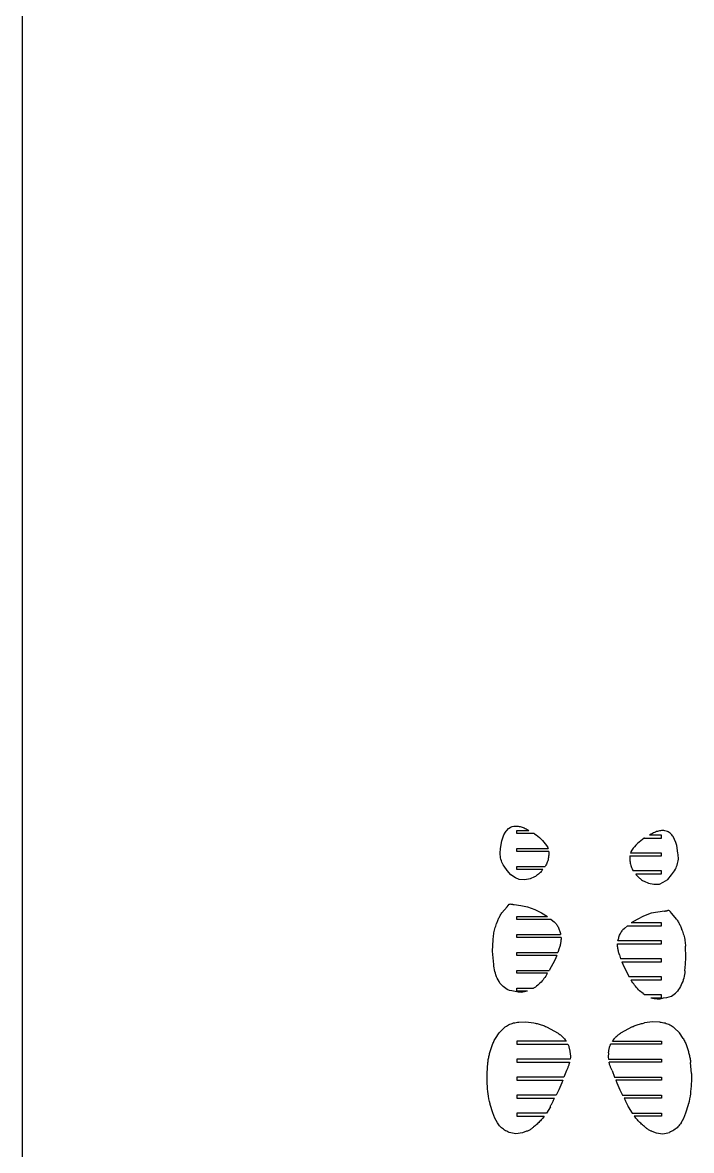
# Model space of a CAD drawing. Extents: x -170 to 170, y -270 to 270.
# Drawn here: x -170.5 to -86.7, y -0.8 to 140.4 of the extents above; entities that cross this region are included whole.
import ezdxf

# ---------------------------------------------------------------- set-up
doc = ezdxf.new("R2010")
doc.units = 0
doc.header["$MEASUREMENT"] = 0
doc.layers.get('0').update_dxf_attribs({"linetype": 'CONTINUOUS'})

msp = doc.modelspace()

# ---------------------------------------------------------------- linework, layer by layer
for p, q in [((-170.49, -270.1), (-170.49, 270.1)), ((-109.61, 39.53), (-109.39, 39.69)), ((-109.39, 39.69), (-109.26, 39.74)), ((-109.26, 39.74), (-109.13, 39.78)), ((-109.13, 39.78), (-108.95, 39.83)), ((-108.95, 39.83), (-108.82, 39.84)), ((-108.82, 39.84), (-108.68, 39.85)), ((-108.68, 39.85), (-108.55, 39.84)), ((-108.55, 39.84), (-108.41, 39.83)), ((-108.41, 39.83), (-108.28, 39.81)), ((-108.28, 39.81), (-108.15, 39.79)), ((-108.15, 39.79), (-108.02, 39.76)), ((-108.02, 39.76), (-107.89, 39.72)), ((-107.89, 39.72), (-107.76, 39.67)), ((-107.76, 39.67), (-107.64, 39.62)), ((-107.64, 39.62), (-107.52, 39.56)), ((-107.52, 39.56), (-107.4, 39.5)), ((-110.43, 37.99), (-110.32, 38.38)), ((-110.32, 38.38), (-110.17, 38.75)), ((-110.17, 38.75), (-109.99, 39.1)), ((-109.99, 39.1), (-109.91, 39.22)), ((-109.91, 39.22), (-109.87, 39.27)), ((-109.87, 39.27), (-109.83, 39.31)), ((-109.83, 39.31), (-109.61, 39.53)), ((-108.54, 39.29), (-107.04, 39.29)), ((-108.54, 38.92), (-108.54, 39.29)), ((-106.38, 38.92), (-108.54, 38.92)), ((-107.4, 39.5), (-107.26, 39.42)), ((-107.26, 39.42), (-107.04, 39.29)), ((-106.38, 38.92), (-106.35, 38.9)), ((-106.35, 38.9), (-106.13, 38.74)), ((-106.13, 38.74), (-105.92, 38.58)), ((-105.92, 38.58), (-105.72, 38.41)), ((-105.72, 38.41), (-105.52, 38.23)), ((-105.52, 38.23), (-105.34, 38.03)), ((-92.83, 38.18), (-93.04, 38.02)), ((-92.61, 38.33), (-92.83, 38.18)), ((-92.58, 38.36), (-92.61, 38.33)), ((-92.58, 38.36), (-90.43, 38.36)), ((-91.71, 38.86), (-91.92, 38.73)), ((-90.43, 38.73), (-91.92, 38.73)), ((-91.56, 38.94), (-91.71, 38.86)), ((-91.44, 39), (-91.56, 38.94)), ((-91.32, 39.06), (-91.44, 39)), ((-91.2, 39.11), (-91.32, 39.06)), ((-91.07, 39.16), (-91.2, 39.11)), ((-90.94, 39.19), (-91.07, 39.16)), ((-90.81, 39.23), (-90.94, 39.19)), ((-90.68, 39.25), (-90.81, 39.23)), ((-90.55, 39.27), (-90.68, 39.25)), ((-90.42, 39.28), (-90.55, 39.27)), ((-90.43, 38.36), (-90.43, 38.73)), ((-90.28, 39.28), (-90.42, 39.28)), ((-90.15, 39.28), (-90.28, 39.28)), ((-90.01, 39.27), (-90.15, 39.28)), ((-89.84, 39.22), (-90.01, 39.27)), ((-89.7, 39.18), (-89.84, 39.22)), ((-89.58, 39.13), (-89.7, 39.18)), ((-89.35, 38.96), (-89.58, 39.13)), ((-89.15, 38.76), (-89.35, 38.96)), ((-89.05, 38.65), (-89.15, 38.76)), ((-88.97, 38.53), (-89.05, 38.65)), ((-88.79, 38.19), (-88.97, 38.53)), ((-88.64, 37.81), (-88.79, 38.19)), ((-110.64, 36.66), (-110.62, 36.85)), ((-110.62, 36.85), (-110.59, 37.04)), ((-110.59, 37.04), (-110.43, 37.99)), ((-108.54, 36.67), (-108.54, 37.04)), ((-108.54, 37.04), (-104.65, 37.04)), ((-105.34, 38.03), (-105.16, 37.84)), ((-105.16, 37.84), (-104.99, 37.63)), ((-104.99, 37.63), (-104.84, 37.41)), ((-104.84, 37.41), (-104.69, 37.19)), ((-104.69, 37.19), (-104.65, 37.04)), ((-94.13, 36.85), (-94.27, 36.63)), ((-93.97, 37.07), (-94.13, 36.85)), ((-93.8, 37.27), (-93.97, 37.07)), ((-93.63, 37.47), (-93.8, 37.27)), ((-93.44, 37.66), (-93.63, 37.47)), ((-93.25, 37.85), (-93.44, 37.66)), ((-93.04, 38.02), (-93.25, 37.85)), ((-88.53, 37.43), (-88.64, 37.81)), ((-88.38, 36.47), (-88.53, 37.43)), ((-110.64, 36.47), (-110.64, 36.66)), ((-110.64, 36.27), (-110.64, 36.47)), ((-110.62, 36.08), (-110.64, 36.27)), ((-110.59, 35.89), (-110.62, 36.08)), ((-110.55, 35.71), (-110.59, 35.89)), ((-110.49, 35.52), (-110.55, 35.71)), ((-110.43, 35.34), (-110.49, 35.52)), ((-110.35, 35.17), (-110.43, 35.34)), ((-104.57, 36.67), (-108.54, 36.67)), ((-104.74, 35.35), (-104.79, 35.21)), ((-104.69, 35.49), (-104.74, 35.35)), ((-104.65, 35.64), (-104.69, 35.49)), ((-104.62, 35.78), (-104.65, 35.64)), ((-104.59, 35.93), (-104.62, 35.78)), ((-104.58, 36.08), (-104.59, 35.93)), ((-104.56, 36.22), (-104.58, 36.08)), ((-104.57, 36.67), (-104.56, 36.52)), ((-104.56, 36.52), (-104.56, 36.37)), ((-104.56, 36.37), (-104.56, 36.22)), ((-94.39, 36.11), (-94.4, 35.96)), ((-94.4, 35.96), (-94.4, 35.81)), ((-94.4, 35.81), (-94.4, 35.66)), ((-94.4, 35.66), (-94.39, 35.51)), ((-94.39, 36.11), (-90.43, 36.11)), ((-94.39, 35.51), (-94.37, 35.37)), ((-94.37, 35.37), (-94.34, 35.22)), ((-94.27, 36.63), (-94.31, 36.48)), ((-90.43, 36.48), (-94.31, 36.48)), ((-90.43, 36.11), (-90.43, 36.48)), ((-88.42, 35.15), (-88.37, 35.33)), ((-88.34, 36.28), (-88.38, 36.47)), ((-88.37, 35.33), (-88.34, 35.52)), ((-88.33, 36.09), (-88.34, 36.28)), ((-88.34, 35.52), (-88.32, 35.71)), ((-88.32, 35.9), (-88.33, 36.09)), ((-88.32, 35.71), (-88.32, 35.9)), ((-110.26, 35), (-110.35, 35.17)), ((-110.16, 34.84), (-110.26, 35)), ((-109.78, 34.3), (-110.16, 34.84)), ((-109.33, 33.73), (-109.78, 34.3)), ((-108.54, 34.42), (-108.54, 34.79)), ((-108.54, 34.79), (-105, 34.79)), ((-105.3, 34.42), (-108.54, 34.42)), ((-105.77, 33.91), (-105.86, 33.83)), ((-105.69, 33.98), (-105.77, 33.91)), ((-105.6, 34.06), (-105.69, 33.98)), ((-105.52, 34.15), (-105.6, 34.06)), ((-105.44, 34.24), (-105.52, 34.15)), ((-105.37, 34.33), (-105.44, 34.24)), ((-105.3, 34.42), (-105.37, 34.33)), ((-104.91, 34.95), (-105, 34.79)), ((-104.85, 35.08), (-104.91, 34.95)), ((-104.79, 35.21), (-104.85, 35.08)), ((-94.34, 35.22), (-94.31, 35.08)), ((-94.31, 35.08), (-94.27, 34.93)), ((-94.27, 34.93), (-94.23, 34.79)), ((-94.23, 34.79), (-94.18, 34.65)), ((-94.18, 34.65), (-94.12, 34.52)), ((-94.12, 34.52), (-94.05, 34.38)), ((-94.05, 34.38), (-93.97, 34.23)), ((-90.43, 34.23), (-93.97, 34.23)), ((-90.43, 33.86), (-90.43, 34.23)), ((-89.19, 33.74), (-88.8, 34.27)), ((-88.8, 34.27), (-88.7, 34.44)), ((-88.7, 34.44), (-88.61, 34.61)), ((-88.61, 34.61), (-88.54, 34.78)), ((-88.54, 34.78), (-88.47, 34.96)), ((-88.47, 34.96), (-88.42, 35.15)), ((-108.72, 33.39), (-109.33, 33.73)), ((-108.26, 33.16), (-108.72, 33.39)), ((-107.56, 33.14), (-108.26, 33.16)), ((-106.88, 33.25), (-107.56, 33.14)), ((-106.34, 33.51), (-106.88, 33.25)), ((-106.24, 33.56), (-106.34, 33.51)), ((-106.14, 33.62), (-106.24, 33.56)), ((-106.05, 33.69), (-106.14, 33.62)), ((-105.95, 33.76), (-106.05, 33.69)), ((-105.86, 33.83), (-105.95, 33.76)), ((-93.66, 33.86), (-90.43, 33.86)), ((-93.66, 33.86), (-93.59, 33.76)), ((-93.59, 33.76), (-93.52, 33.67)), ((-93.52, 33.67), (-93.44, 33.59)), ((-93.44, 33.59), (-93.36, 33.5)), ((-93.36, 33.5), (-93.28, 33.42)), ((-93.28, 33.42), (-93.19, 33.34)), ((-93.19, 33.34), (-93.1, 33.27)), ((-93.1, 33.27), (-93.01, 33.2)), ((-93.01, 33.2), (-92.92, 33.13)), ((-92.92, 33.13), (-92.82, 33.06)), ((-92.82, 33.06), (-92.72, 33)), ((-92.72, 33), (-92.62, 32.94)), ((-92.62, 32.94), (-92.08, 32.69)), ((-92.08, 32.69), (-91.4, 32.57)), ((-91.4, 32.57), (-90.7, 32.6)), ((-90.7, 32.6), (-90.24, 32.83)), ((-90.24, 32.83), (-89.63, 33.17)), ((-89.63, 33.17), (-89.19, 33.74)), ((-110.45, 28.98), (-109.79, 29.76)), ((-109.79, 29.76), (-109.66, 29.92)), ((-109.66, 29.92), (-109.52, 30.06)), ((-109.52, 30.06), (-109.43, 30.09)), ((-109.43, 30.09), (-109.33, 30.1)), ((-109.33, 30.1), (-109.3, 30.09)), ((-109.3, 30.09), (-109.26, 30.09)), ((-109.26, 30.09), (-109.23, 30.08)), ((-109.23, 30.08), (-109.19, 30.08)), ((-109.19, 30.08), (-109.15, 30.07)), ((-109.15, 30.07), (-109.12, 30.06)), ((-109.12, 30.06), (-109.08, 30.06)), ((-109.08, 30.06), (-109.05, 30.05)), ((-109.05, 30.05), (-109.01, 30.04)), ((-109.01, 30.04), (-108.98, 30.04)), ((-108.98, 30.04), (-108.94, 30.03)), ((-108.94, 30.03), (-108.91, 30.02)), ((-108.91, 30.02), (-108.06, 29.91)), ((-108.06, 29.91), (-107.23, 29.75)), ((-107.23, 29.75), (-106.29, 29.39)), ((-110.9, 28.14), (-110.85, 28.25)), ((-110.85, 28.25), (-110.8, 28.36)), ((-110.8, 28.36), (-110.75, 28.46)), ((-110.75, 28.46), (-110.69, 28.57)), ((-110.69, 28.57), (-110.63, 28.67)), ((-110.63, 28.67), (-110.57, 28.78)), ((-110.57, 28.78), (-110.51, 28.88)), ((-110.51, 28.88), (-110.45, 28.98)), ((-108.54, 28.54), (-104.72, 28.54)), ((-108.54, 28.17), (-108.54, 28.54)), ((-106.29, 29.39), (-105.48, 28.98)), ((-105.48, 28.98), (-104.72, 28.54)), ((-92.67, 28.58), (-93.48, 28.16)), ((-91.73, 28.94), (-92.67, 28.58)), ((-90.9, 29.09), (-91.73, 28.94)), ((-90.06, 29.21), (-90.9, 29.09)), ((-90.06, 29.21), (-90.02, 29.22)), ((-90.02, 29.22), (-89.99, 29.22)), ((-89.99, 29.22), (-89.95, 29.23)), ((-89.95, 29.23), (-89.92, 29.24)), ((-89.92, 29.24), (-89.88, 29.24)), ((-89.88, 29.24), (-89.85, 29.25)), ((-89.85, 29.25), (-89.81, 29.26)), ((-89.81, 29.26), (-89.77, 29.26)), ((-89.77, 29.26), (-89.74, 29.27)), ((-89.74, 29.27), (-89.7, 29.27)), ((-89.7, 29.27), (-89.67, 29.28)), ((-89.67, 29.28), (-89.63, 29.29)), ((-89.53, 29.28), (-89.63, 29.29)), ((-89.45, 29.25), (-89.53, 29.28)), ((-89.3, 29.11), (-89.45, 29.25)), ((-89.17, 28.95), (-89.3, 29.11)), ((-88.52, 28.17), (-89.17, 28.95)), ((-111.4, 26.66), (-111.36, 26.83)), ((-111.36, 26.83), (-111.31, 27)), ((-111.31, 27), (-111.26, 27.17)), ((-111.26, 27.17), (-111.21, 27.34)), ((-111.21, 27.34), (-111.16, 27.5)), ((-111.16, 27.5), (-111.09, 27.67)), ((-111.09, 27.67), (-111.08, 27.7)), ((-111.08, 27.7), (-111.04, 27.81)), ((-111.04, 27.81), (-111, 27.92)), ((-111, 27.92), (-110.95, 28.03)), ((-110.95, 28.03), (-110.9, 28.14)), ((-104.27, 28.17), (-108.54, 28.17)), ((-104.27, 28.17), (-103.89, 27.85)), ((-103.89, 27.85), (-103.65, 27.63)), ((-103.65, 27.63), (-103.58, 27.53)), ((-103.58, 27.53), (-103.52, 27.43)), ((-103.52, 27.43), (-103.45, 27.33)), ((-103.45, 27.33), (-103.39, 27.22)), ((-103.39, 27.22), (-103.34, 27.11)), ((-103.34, 27.11), (-103.29, 27)), ((-103.29, 27), (-103.24, 26.88)), ((-103.24, 26.88), (-103.2, 26.77)), ((-95.08, 27.04), (-95.31, 26.82)), ((-94.7, 27.36), (-95.08, 27.04)), ((-94.7, 27.36), (-90.43, 27.36)), ((-93.48, 28.16), (-94.24, 27.73)), ((-90.43, 27.73), (-94.24, 27.73)), ((-90.43, 27.36), (-90.43, 27.73)), ((-88.52, 28.17), (-88.45, 28.07)), ((-88.45, 28.07), (-88.39, 27.96)), ((-88.39, 27.96), (-88.33, 27.86)), ((-88.33, 27.86), (-88.27, 27.76)), ((-88.27, 27.76), (-88.22, 27.65)), ((-88.22, 27.65), (-88.16, 27.55)), ((-88.16, 27.55), (-88.11, 27.44)), ((-88.11, 27.44), (-88.06, 27.33)), ((-88.06, 27.33), (-88.01, 27.22)), ((-88.01, 27.22), (-87.97, 27.11)), ((-87.97, 27.11), (-87.92, 27)), ((-87.92, 27), (-87.88, 26.89)), ((-87.87, 26.86), (-87.88, 26.89)), ((-87.87, 26.86), (-87.81, 26.69)), ((-111.6, 24.2), (-111.53, 25.61)), ((-111.53, 25.61), (-111.52, 25.79)), ((-111.52, 25.79), (-111.5, 25.96)), ((-111.5, 25.96), (-111.48, 26.14)), ((-111.48, 26.14), (-111.46, 26.31)), ((-111.46, 26.31), (-111.43, 26.49)), ((-111.43, 26.49), (-111.4, 26.66)), ((-108.54, 25.92), (-108.54, 26.29)), ((-108.54, 26.29), (-103.07, 26.29)), ((-103.02, 25.92), (-108.54, 25.92)), ((-103.2, 26.77), (-103.16, 26.65)), ((-103.16, 26.65), (-103.13, 26.53)), ((-103.13, 26.53), (-103.1, 26.41)), ((-103.1, 26.41), (-103.07, 26.29)), ((-103.05, 25.46), (-103.06, 25.34)), ((-103.03, 25.57), (-103.05, 25.46)), ((-103.02, 25.69), (-103.03, 25.57)), ((-103.02, 25.92), (-103.02, 25.8)), ((-103.02, 25.8), (-103.02, 25.69)), ((-95.89, 25.48), (-95.87, 25.6)), ((-90.43, 25.48), (-95.89, 25.48)), ((-95.87, 25.6), (-95.84, 25.72)), ((-95.84, 25.72), (-95.8, 25.84)), ((-95.8, 25.84), (-95.77, 25.95)), ((-95.77, 25.95), (-95.72, 26.07)), ((-95.72, 26.07), (-95.68, 26.18)), ((-95.68, 26.18), (-95.63, 26.3)), ((-95.63, 26.3), (-95.57, 26.41)), ((-95.57, 26.41), (-95.51, 26.51)), ((-95.51, 26.51), (-95.45, 26.62)), ((-95.45, 26.62), (-95.38, 26.72)), ((-95.38, 26.72), (-95.31, 26.82)), ((-90.43, 25.11), (-90.43, 25.48)), ((-87.81, 26.69), (-87.75, 26.53)), ((-87.75, 26.53), (-87.7, 26.36)), ((-87.7, 26.36), (-87.65, 26.19)), ((-87.65, 26.19), (-87.61, 26.02)), ((-87.61, 26.02), (-87.57, 25.85)), ((-87.57, 25.85), (-87.53, 25.67)), ((-87.53, 25.67), (-87.5, 25.5)), ((-87.5, 25.5), (-87.48, 25.33)), ((-111.53, 23.37), (-111.6, 24.2)), ((-108.54, 23.67), (-108.54, 24.04)), ((-108.54, 24.04), (-103.41, 24.04)), ((-103.25, 24.56), (-103.41, 24.04)), ((-103.22, 24.67), (-103.25, 24.56)), ((-103.18, 24.78), (-103.22, 24.67)), ((-103.15, 24.89), (-103.18, 24.78)), ((-103.13, 25), (-103.15, 24.89)), ((-103.1, 25.12), (-103.13, 25)), ((-103.08, 25.23), (-103.1, 25.12)), ((-103.06, 25.34), (-103.08, 25.23)), ((-95.95, 25.11), (-90.43, 25.11)), ((-95.94, 24.99), (-95.95, 25.11)), ((-95.94, 24.87), (-95.94, 24.99)), ((-95.93, 24.76), (-95.94, 24.87)), ((-95.92, 24.65), (-95.93, 24.76)), ((-95.9, 24.53), (-95.92, 24.65)), ((-95.88, 24.42), (-95.9, 24.53)), ((-95.86, 24.3), (-95.88, 24.42)), ((-95.84, 24.19), (-95.86, 24.3)), ((-95.81, 24.08), (-95.84, 24.19)), ((-95.78, 23.97), (-95.81, 24.08)), ((-87.48, 25.33), (-87.46, 25.15)), ((-87.46, 25.15), (-87.44, 24.98)), ((-87.44, 24.98), (-87.43, 24.8)), ((-87.37, 23.39), (-87.43, 24.8)), ((-111.46, 22.54), (-111.53, 23.37)), ((-103.56, 23.67), (-108.54, 23.67)), ((-103.81, 23.08), (-104.5, 21.79)), ((-103.56, 23.67), (-103.81, 23.08)), ((-95.75, 23.86), (-95.78, 23.97)), ((-95.71, 23.75), (-95.75, 23.86)), ((-95.71, 23.75), (-95.55, 23.23)), ((-90.43, 23.23), (-95.55, 23.23)), ((-95.41, 22.86), (-90.43, 22.86)), ((-95.41, 22.86), (-95.15, 22.26)), ((-90.43, 22.86), (-90.43, 23.23)), ((-87.43, 22.56), (-87.37, 23.39)), ((-111.44, 22.31), (-111.46, 22.54)), ((-111.41, 22.09), (-111.44, 22.31)), ((-111.37, 21.86), (-111.41, 22.09)), ((-111.32, 21.64), (-111.37, 21.86)), ((-111.25, 21.43), (-111.32, 21.64)), ((-111.18, 21.21), (-111.25, 21.43)), ((-111.1, 21), (-111.18, 21.21)), ((-108.54, 21.42), (-108.54, 21.79)), ((-108.54, 21.79), (-104.5, 21.79)), ((-104.71, 21.42), (-108.54, 21.42)), ((-104.83, 21.21), (-104.94, 21.05)), ((-104.74, 21.38), (-104.83, 21.21)), ((-104.71, 21.42), (-104.74, 21.38)), ((-95.15, 22.26), (-94.47, 20.98)), ((-87.55, 21.27), (-87.6, 21.05)), ((-87.52, 21.5), (-87.55, 21.27)), ((-87.5, 21.72), (-87.52, 21.5)), ((-87.5, 21.72), (-87.43, 22.56)), ((-111.01, 20.8), (-111.1, 21)), ((-110.9, 20.59), (-111.01, 20.8)), ((-110.79, 20.4), (-110.9, 20.59)), ((-110.67, 20.2), (-110.79, 20.4)), ((-110.54, 20.02), (-110.67, 20.2)), ((-110.29, 19.76), (-110.54, 20.02)), ((-106.09, 19.81), (-106.24, 19.7)), ((-105.94, 19.93), (-106.09, 19.81)), ((-105.8, 20.05), (-105.94, 19.93)), ((-105.66, 20.18), (-105.8, 20.05)), ((-105.53, 20.32), (-105.66, 20.18)), ((-105.4, 20.46), (-105.53, 20.32)), ((-105.27, 20.6), (-105.4, 20.46)), ((-105.16, 20.75), (-105.27, 20.6)), ((-105.04, 20.9), (-105.16, 20.75)), ((-104.94, 21.05), (-105.04, 20.9)), ((-90.43, 20.98), (-94.47, 20.98)), ((-94.25, 20.61), (-94.23, 20.56)), ((-94.25, 20.61), (-90.43, 20.61)), ((-94.13, 20.4), (-94.23, 20.56)), ((-94.03, 20.24), (-94.13, 20.4)), ((-93.92, 20.09), (-94.03, 20.24)), ((-93.81, 19.93), (-93.92, 20.09)), ((-93.69, 19.79), (-93.81, 19.93)), ((-93.57, 19.64), (-93.69, 19.79)), ((-90.43, 20.61), (-90.43, 20.98)), ((-88.06, 19.78), (-88.17, 19.58)), ((-87.96, 19.98), (-88.06, 19.78)), ((-87.87, 20.19), (-87.96, 19.98)), ((-87.78, 20.4), (-87.87, 20.19)), ((-87.71, 20.61), (-87.78, 20.4)), ((-87.65, 20.83), (-87.71, 20.61)), ((-87.6, 21.05), (-87.65, 20.83)), ((-109.95, 19.5), (-110.29, 19.76)), ((-109.78, 19.39), (-109.95, 19.5)), ((-109.49, 19.27), (-109.78, 19.39)), ((-109.19, 19.21), (-109.49, 19.27)), ((-108.78, 19.14), (-109.19, 19.21)), ((-108.38, 19.05), (-108.78, 19.14)), ((-108.54, 19.17), (-108.54, 19.54)), ((-108.54, 19.54), (-106.46, 19.54)), ((-107.21, 19.17), (-108.54, 19.17)), ((-107.98, 19.03), (-108.38, 19.05)), ((-107.61, 19.09), (-107.98, 19.03)), ((-107.21, 19.17), (-107.61, 19.09)), ((-106.24, 19.7), (-106.46, 19.54)), ((-93.44, 19.5), (-93.57, 19.64)), ((-93.3, 19.37), (-93.44, 19.5)), ((-93.17, 19.24), (-93.3, 19.37)), ((-93.02, 19.12), (-93.17, 19.24)), ((-92.88, 19), (-93.02, 19.12)), ((-92.73, 18.88), (-92.88, 19)), ((-92.73, 18.88), (-92.5, 18.73)), ((-90.43, 18.73), (-92.5, 18.73)), ((-90.43, 18.36), (-90.43, 18.73)), ((-90.18, 18.33), (-89.78, 18.4)), ((-89.78, 18.4), (-89.48, 18.46)), ((-89.48, 18.46), (-89.19, 18.57)), ((-89.19, 18.57), (-89.01, 18.69)), ((-89.01, 18.69), (-88.68, 18.95)), ((-88.68, 18.95), (-88.42, 19.2)), ((-88.29, 19.39), (-88.42, 19.2)), ((-88.17, 19.58), (-88.29, 19.39)), ((-91.75, 18.36), (-90.43, 18.36)), ((-91.75, 18.36), (-91.35, 18.27)), ((-91.35, 18.27), (-90.99, 18.22)), ((-90.99, 18.22), (-90.59, 18.24)), ((-90.59, 18.24), (-90.18, 18.33)), ((-110.79, 13.97), (-110.14, 14.61)), ((-110.14, 14.61), (-110.01, 14.71)), ((-110.01, 14.71), (-109.87, 14.8)), ((-109.87, 14.8), (-109.73, 14.89)), ((-109.73, 14.89), (-109.59, 14.97)), ((-109.59, 14.97), (-109.44, 15.04)), ((-109.44, 15.04), (-109.28, 15.1)), ((-109.28, 15.1), (-109.13, 15.15)), ((-109.13, 15.15), (-108.97, 15.2)), ((-108.97, 15.2), (-108.81, 15.24)), ((-108.81, 15.24), (-108.65, 15.27)), ((-108.65, 15.27), (-108.49, 15.29)), ((-108.49, 15.29), (-108.32, 15.3)), ((-108.32, 15.3), (-107.42, 15.33)), ((-107.42, 15.33), (-106.41, 15.21)), ((-106.41, 15.21), (-106.28, 15.18)), ((-106.28, 15.18), (-106.14, 15.15)), ((-106.14, 15.15), (-106.01, 15.12)), ((-106.01, 15.12), (-105.88, 15.08)), ((-105.88, 15.08), (-105.75, 15.05)), ((-105.75, 15.05), (-105.62, 15.01)), ((-105.62, 15.01), (-105.49, 14.96)), ((-105.49, 14.96), (-105.36, 14.92)), ((-105.36, 14.92), (-105.23, 14.88)), ((-105.23, 14.88), (-105.11, 14.83)), ((-105.11, 14.83), (-104.98, 14.78)), ((-104.98, 14.78), (-104.86, 14.72)), ((-104.86, 14.72), (-103.38, 13.92)), ((-94.11, 14.72), (-95.58, 13.92)), ((-94.11, 14.72), (-93.98, 14.78)), ((-93.98, 14.78), (-93.86, 14.83)), ((-93.86, 14.83), (-93.73, 14.88)), ((-93.73, 14.88), (-93.6, 14.92)), ((-93.6, 14.92), (-93.47, 14.96)), ((-93.47, 14.96), (-93.34, 15.01)), ((-93.34, 15.01), (-93.21, 15.05)), ((-93.21, 15.05), (-93.08, 15.08)), ((-93.08, 15.08), (-92.95, 15.12)), ((-92.95, 15.12), (-92.82, 15.15)), ((-92.82, 15.15), (-92.69, 15.18)), ((-92.69, 15.18), (-92.55, 15.21)), ((-91.55, 15.33), (-92.55, 15.21)), ((-90.64, 15.3), (-91.55, 15.33)), ((-90.64, 15.3), (-90.48, 15.29)), ((-90.48, 15.29), (-90.31, 15.27)), ((-90.31, 15.27), (-90.15, 15.24)), ((-90.15, 15.24), (-89.99, 15.2)), ((-89.99, 15.2), (-89.83, 15.15)), ((-89.83, 15.15), (-89.68, 15.1)), ((-89.68, 15.1), (-89.53, 15.04)), ((-89.53, 15.04), (-89.38, 14.97)), ((-89.38, 14.97), (-89.23, 14.89)), ((-89.23, 14.89), (-89.09, 14.8)), ((-89.09, 14.8), (-88.96, 14.71)), ((-88.96, 14.71), (-88.83, 14.61)), ((-88.17, 13.97), (-88.83, 14.61)), ((-111.56, 12.64), (-111.5, 12.76)), ((-111.5, 12.76), (-111.45, 12.88)), ((-111.45, 12.88), (-111.38, 13)), ((-111.38, 13), (-111.32, 13.12)), ((-111.32, 13.12), (-111.25, 13.24)), ((-111.25, 13.24), (-110.79, 13.97)), ((-108.54, 12.92), (-108.54, 12.54)), ((-102.38, 12.92), (-108.54, 12.92)), ((-103.38, 13.92), (-103.29, 13.85)), ((-103.29, 13.85), (-103.19, 13.78)), ((-103.19, 13.78), (-103.09, 13.71)), ((-103.09, 13.71), (-103, 13.63)), ((-103, 13.63), (-102.91, 13.55)), ((-102.91, 13.55), (-102.83, 13.47)), ((-102.83, 13.47), (-102.75, 13.39)), ((-102.75, 13.39), (-102.67, 13.3)), ((-102.67, 13.3), (-102.59, 13.21)), ((-102.59, 13.21), (-102.52, 13.11)), ((-102.52, 13.11), (-102.44, 13.02)), ((-102.44, 13.02), (-102.38, 12.92)), ((-96.59, 12.92), (-96.52, 13.02)), ((-96.59, 12.92), (-90.43, 12.92)), ((-96.52, 13.02), (-96.45, 13.11)), ((-96.45, 13.11), (-96.37, 13.21)), ((-96.37, 13.21), (-96.3, 13.3)), ((-96.3, 13.3), (-96.22, 13.39)), ((-96.22, 13.39), (-96.14, 13.47)), ((-96.14, 13.47), (-96.05, 13.55)), ((-96.05, 13.55), (-95.96, 13.63)), ((-95.96, 13.63), (-95.87, 13.71)), ((-95.87, 13.71), (-95.77, 13.78)), ((-95.77, 13.78), (-95.68, 13.85)), ((-95.68, 13.85), (-95.58, 13.92)), ((-90.43, 12.92), (-90.43, 12.54)), ((-87.71, 13.24), (-88.17, 13.97)), ((-87.71, 13.24), (-87.65, 13.12)), ((-87.65, 13.12), (-87.58, 13)), ((-87.58, 13), (-87.52, 12.88)), ((-87.52, 12.88), (-87.46, 12.76)), ((-87.46, 12.76), (-87.4, 12.64)), ((-112, 11.26), (-111.97, 11.39)), ((-111.97, 11.39), (-111.93, 11.51)), ((-111.93, 11.51), (-111.9, 11.63)), ((-111.9, 11.63), (-111.86, 11.76)), ((-111.86, 11.76), (-111.83, 11.89)), ((-111.83, 11.89), (-111.79, 12.01)), ((-111.79, 12.01), (-111.75, 12.14)), ((-111.75, 12.14), (-111.71, 12.27)), ((-111.71, 12.27), (-111.66, 12.39)), ((-111.66, 12.39), (-111.61, 12.52)), ((-111.61, 12.52), (-111.56, 12.64)), ((-108.54, 12.54), (-102.15, 12.54)), ((-102.15, 12.54), (-102.12, 12.46)), ((-102.12, 12.46), (-102.09, 12.37)), ((-102.09, 12.37), (-102.06, 12.28)), ((-102.06, 12.28), (-102.03, 12.19)), ((-102.03, 12.19), (-102.01, 12.1)), ((-102.01, 12.1), (-101.99, 12.01)), ((-101.99, 12.01), (-101.96, 11.92)), ((-101.96, 11.92), (-101.94, 11.83)), ((-101.94, 11.83), (-101.93, 11.74)), ((-101.93, 11.74), (-101.91, 11.65)), ((-101.91, 11.65), (-101.9, 11.56)), ((-101.9, 11.56), (-101.89, 11.46)), ((-101.89, 11.46), (-101.83, 10.92)), ((-97.08, 11.46), (-97.13, 10.92)), ((-97.08, 11.46), (-97.06, 11.56)), ((-97.06, 11.56), (-97.05, 11.65)), ((-97.05, 11.65), (-97.04, 11.74)), ((-97.04, 11.74), (-97.02, 11.83)), ((-97.02, 11.83), (-97, 11.92)), ((-97, 11.92), (-96.98, 12.01)), ((-96.98, 12.01), (-96.95, 12.1)), ((-96.95, 12.1), (-96.93, 12.19)), ((-96.93, 12.19), (-96.9, 12.28)), ((-96.9, 12.28), (-96.87, 12.37)), ((-96.87, 12.37), (-96.84, 12.46)), ((-96.84, 12.46), (-96.81, 12.54)), ((-90.43, 12.54), (-96.81, 12.54)), ((-87.4, 12.64), (-87.35, 12.52)), ((-87.35, 12.52), (-87.3, 12.39)), ((-87.3, 12.39), (-87.25, 12.27)), ((-87.25, 12.27), (-87.21, 12.14)), ((-87.21, 12.14), (-87.17, 12.01)), ((-87.17, 12.01), (-87.13, 11.89)), ((-87.13, 11.89), (-87.1, 11.76)), ((-87.1, 11.76), (-87.06, 11.63)), ((-87.06, 11.63), (-87.03, 11.51)), ((-87.03, 11.51), (-87, 11.39)), ((-87, 11.39), (-86.96, 11.26)), ((-112.28, 8.86), (-112.18, 10.25)), ((-112.18, 10.25), (-112.16, 10.38)), ((-112.16, 10.38), (-112.15, 10.51)), ((-112.15, 10.51), (-112.13, 10.63)), ((-112.13, 10.63), (-112.11, 10.76)), ((-112.11, 10.76), (-112.08, 10.89)), ((-112.08, 10.89), (-112.06, 11.01)), ((-112.06, 11.01), (-112.03, 11.14)), ((-112.03, 11.14), (-112, 11.26)), ((-108.54, 10.67), (-108.54, 10.29)), ((-101.87, 10.67), (-108.54, 10.67)), ((-108.54, 10.29), (-101.96, 10.29)), ((-102.06, 9.93), (-102.09, 9.84)), ((-102.03, 10.02), (-102.06, 9.93)), ((-102.01, 10.11), (-102.03, 10.02)), ((-101.98, 10.2), (-102.01, 10.11)), ((-101.96, 10.29), (-101.98, 10.2)), ((-101.83, 10.92), (-101.87, 10.67)), ((-97.13, 10.92), (-97.09, 10.67)), ((-97.09, 10.67), (-90.43, 10.67)), ((-90.43, 10.29), (-97.01, 10.29)), ((-96.98, 10.2), (-97.01, 10.29)), ((-96.96, 10.11), (-96.98, 10.2)), ((-96.93, 10.02), (-96.96, 10.11)), ((-96.9, 9.93), (-96.93, 10.02)), ((-96.87, 9.84), (-96.9, 9.93)), ((-90.43, 10.67), (-90.43, 10.29)), ((-86.96, 11.26), (-86.93, 11.14)), ((-86.93, 11.14), (-86.91, 11.01)), ((-86.91, 11.01), (-86.88, 10.89)), ((-86.88, 10.89), (-86.86, 10.76)), ((-86.86, 10.76), (-86.84, 10.63)), ((-86.84, 10.63), (-86.82, 10.51)), ((-86.82, 10.51), (-86.8, 10.38)), ((-86.8, 10.38), (-86.79, 10.25)), ((-86.69, 8.86), (-86.79, 10.25)), ((-112.28, 8.54), (-112.28, 8.86)), ((-112.28, 8.23), (-112.28, 8.54)), ((-102.33, 9.24), (-102.65, 8.42)), ((-102.29, 9.32), (-102.33, 9.24)), ((-102.26, 9.41), (-102.29, 9.32)), ((-102.22, 9.49), (-102.26, 9.41)), ((-102.18, 9.58), (-102.22, 9.49)), ((-102.15, 9.67), (-102.18, 9.58)), ((-102.12, 9.76), (-102.15, 9.67)), ((-102.09, 9.84), (-102.12, 9.76)), ((-96.84, 9.76), (-96.87, 9.84)), ((-96.81, 9.67), (-96.84, 9.76)), ((-96.78, 9.58), (-96.81, 9.67)), ((-96.74, 9.49), (-96.78, 9.58)), ((-96.71, 9.41), (-96.74, 9.49)), ((-96.67, 9.32), (-96.71, 9.41)), ((-96.63, 9.24), (-96.67, 9.32)), ((-96.63, 9.24), (-96.31, 8.42)), ((-86.69, 8.86), (-86.68, 8.54)), ((-86.68, 8.54), (-86.68, 8.23)), ((-112.28, 7.91), (-112.28, 8.23)), ((-112.26, 7.59), (-112.28, 7.91)), ((-112.24, 7.28), (-112.26, 7.59)), ((-112.22, 6.96), (-112.24, 7.28)), ((-108.54, 8.42), (-108.54, 8.04)), ((-102.65, 8.42), (-108.54, 8.42)), ((-108.54, 8.04), (-102.79, 8.04)), ((-102.93, 7.7), (-103.3, 6.83)), ((-102.79, 8.04), (-102.93, 7.7)), ((-96.31, 8.42), (-90.43, 8.42)), ((-96.17, 8.04), (-96.04, 7.7)), ((-90.43, 8.04), (-96.17, 8.04)), ((-96.04, 7.7), (-95.66, 6.83)), ((-90.43, 8.42), (-90.43, 8.04)), ((-86.72, 7.28), (-86.75, 6.96)), ((-86.7, 7.59), (-86.72, 7.28)), ((-86.69, 7.91), (-86.7, 7.59)), ((-86.68, 8.23), (-86.69, 7.91)), ((-112.18, 6.64), (-112.22, 6.96)), ((-112.14, 6.33), (-112.18, 6.64)), ((-112.1, 6.02), (-112.14, 6.33)), ((-112.05, 5.7), (-112.1, 6.02)), ((-111.99, 5.39), (-112.05, 5.7)), ((-108.54, 6.17), (-108.54, 5.79)), ((-103.64, 6.17), (-108.54, 6.17)), ((-108.54, 5.79), (-103.83, 5.79)), ((-103.92, 5.61), (-103.88, 5.7)), ((-103.88, 5.7), (-103.83, 5.79)), ((-103.3, 6.83), (-103.64, 6.17)), ((-95.66, 6.83), (-95.33, 6.17)), ((-95.33, 6.17), (-90.43, 6.17)), ((-90.43, 5.79), (-95.13, 5.79)), ((-95.13, 5.79), (-95.09, 5.7)), ((-95.09, 5.7), (-95.04, 5.61)), ((-90.43, 6.17), (-90.43, 5.79)), ((-86.92, 5.7), (-86.98, 5.39)), ((-86.86, 6.02), (-86.92, 5.7)), ((-86.82, 6.33), (-86.86, 6.02)), ((-86.78, 6.64), (-86.82, 6.33)), ((-86.75, 6.96), (-86.78, 6.64)), ((-111.92, 5.08), (-111.99, 5.39)), ((-111.91, 5.01), (-111.92, 5.08)), ((-111.58, 3.94), (-111.91, 5.01)), ((-104.36, 4.72), (-104.86, 3.92)), ((-104.36, 4.72), (-104.32, 4.81)), ((-104.32, 4.81), (-104.28, 4.9)), ((-104.28, 4.9), (-104.23, 4.99)), ((-104.23, 4.99), (-104.19, 5.08)), ((-104.19, 5.08), (-104.14, 5.17)), ((-104.14, 5.17), (-104.1, 5.26)), ((-104.1, 5.26), (-104.06, 5.34)), ((-104.06, 5.34), (-104.01, 5.43)), ((-104.01, 5.43), (-103.97, 5.52)), ((-103.97, 5.52), (-103.92, 5.61)), ((-95.04, 5.61), (-95, 5.52)), ((-95, 5.52), (-94.95, 5.43)), ((-94.95, 5.43), (-94.91, 5.34)), ((-94.91, 5.34), (-94.86, 5.26)), ((-94.86, 5.26), (-94.82, 5.17)), ((-94.82, 5.17), (-94.77, 5.08)), ((-94.77, 5.08), (-94.73, 4.99)), ((-94.73, 4.99), (-94.69, 4.9)), ((-94.69, 4.9), (-94.64, 4.81)), ((-94.64, 4.81), (-94.6, 4.72)), ((-94.6, 4.72), (-94.1, 3.92)), ((-87.38, 3.94), (-87.06, 5.01)), ((-87.06, 5.01), (-87.04, 5.08)), ((-86.98, 5.39), (-87.04, 5.08)), ((-111.33, 3.3), (-111.58, 3.94)), ((-110.99, 2.72), (-111.33, 3.3)), ((-104.86, 3.92), (-108.54, 3.92)), ((-108.54, 3.92), (-108.54, 3.54)), ((-108.54, 3.54), (-105.12, 3.54)), ((-105.71, 2.85), (-105.81, 2.75)), ((-105.6, 2.96), (-105.71, 2.85)), ((-105.5, 3.08), (-105.6, 2.96)), ((-105.4, 3.19), (-105.5, 3.08)), ((-105.31, 3.3), (-105.4, 3.19)), ((-105.21, 3.42), (-105.31, 3.3)), ((-105.12, 3.54), (-105.21, 3.42)), ((-94.1, 3.92), (-90.43, 3.92)), ((-90.43, 3.54), (-93.84, 3.54)), ((-93.75, 3.42), (-93.84, 3.54)), ((-93.66, 3.3), (-93.75, 3.42)), ((-93.56, 3.19), (-93.66, 3.3)), ((-93.46, 3.08), (-93.56, 3.19)), ((-93.36, 2.96), (-93.46, 3.08)), ((-93.26, 2.85), (-93.36, 2.96)), ((-93.15, 2.75), (-93.26, 2.85)), ((-90.43, 3.92), (-90.43, 3.54)), ((-87.97, 2.72), (-87.63, 3.3)), ((-87.63, 3.3), (-87.38, 3.94)), ((-110.9, 2.58), (-110.99, 2.72)), ((-110.81, 2.45), (-110.9, 2.58)), ((-110.71, 2.33), (-110.81, 2.45)), ((-110.6, 2.21), (-110.71, 2.33)), ((-110.48, 2.09), (-110.6, 2.21)), ((-110.36, 1.99), (-110.48, 2.09)), ((-110.23, 1.89), (-110.36, 1.99)), ((-110.1, 1.8), (-110.23, 1.89)), ((-109.96, 1.71), (-110.1, 1.8)), ((-109.82, 1.64), (-109.96, 1.71)), ((-109.67, 1.57), (-109.82, 1.64)), ((-109.52, 1.51), (-109.67, 1.57)), ((-108.69, 1.32), (-109.52, 1.51)), ((-107.84, 1.44), (-108.69, 1.32)), ((-107.33, 1.64), (-107.84, 1.44)), ((-107.24, 1.67), (-107.33, 1.64)), ((-107.15, 1.71), (-107.24, 1.67)), ((-107.07, 1.75), (-107.15, 1.71)), ((-106.99, 1.8), (-107.07, 1.75)), ((-106.9, 1.84), (-106.99, 1.8)), ((-106.82, 1.89), (-106.9, 1.84)), ((-106.74, 1.95), (-106.82, 1.89)), ((-106.67, 2), (-106.74, 1.95)), ((-106.59, 2.06), (-106.67, 2)), ((-106.52, 2.12), (-106.59, 2.06)), ((-106.45, 2.18), (-106.52, 2.12)), ((-106.38, 2.25), (-106.45, 2.18)), ((-106.26, 2.34), (-106.38, 2.25)), ((-106.15, 2.44), (-106.26, 2.34)), ((-106.03, 2.54), (-106.15, 2.44)), ((-105.92, 2.64), (-106.03, 2.54)), ((-105.81, 2.75), (-105.92, 2.64)), ((-93.04, 2.64), (-93.15, 2.75)), ((-92.93, 2.54), (-93.04, 2.64)), ((-92.82, 2.44), (-92.93, 2.54)), ((-92.7, 2.34), (-92.82, 2.44)), ((-92.58, 2.25), (-92.7, 2.34)), ((-92.51, 2.18), (-92.58, 2.25)), ((-92.44, 2.12), (-92.51, 2.18)), ((-92.37, 2.06), (-92.44, 2.12)), ((-92.3, 2), (-92.37, 2.06)), ((-92.22, 1.95), (-92.3, 2)), ((-92.14, 1.89), (-92.22, 1.95)), ((-92.06, 1.84), (-92.14, 1.89)), ((-91.98, 1.8), (-92.06, 1.84)), ((-91.89, 1.75), (-91.98, 1.8)), ((-91.81, 1.71), (-91.89, 1.75)), ((-91.72, 1.67), (-91.81, 1.71)), ((-91.63, 1.64), (-91.72, 1.67)), ((-91.63, 1.64), (-91.12, 1.44)), ((-91.12, 1.44), (-90.28, 1.32)), ((-90.28, 1.32), (-89.44, 1.51)), ((-89.29, 1.57), (-89.44, 1.51)), ((-89.15, 1.64), (-89.29, 1.57)), ((-89.01, 1.71), (-89.15, 1.64)), ((-88.87, 1.8), (-89.01, 1.71)), ((-88.73, 1.89), (-88.87, 1.8)), ((-88.61, 1.99), (-88.73, 1.89)), ((-88.48, 2.09), (-88.61, 1.99)), ((-88.37, 2.21), (-88.48, 2.09)), ((-88.26, 2.33), (-88.37, 2.21)), ((-88.16, 2.45), (-88.26, 2.33)), ((-88.06, 2.58), (-88.16, 2.45)), ((-87.97, 2.72), (-88.06, 2.58))]:
    msp.add_line(p, q)

doc.saveas('drawing.dxf')
